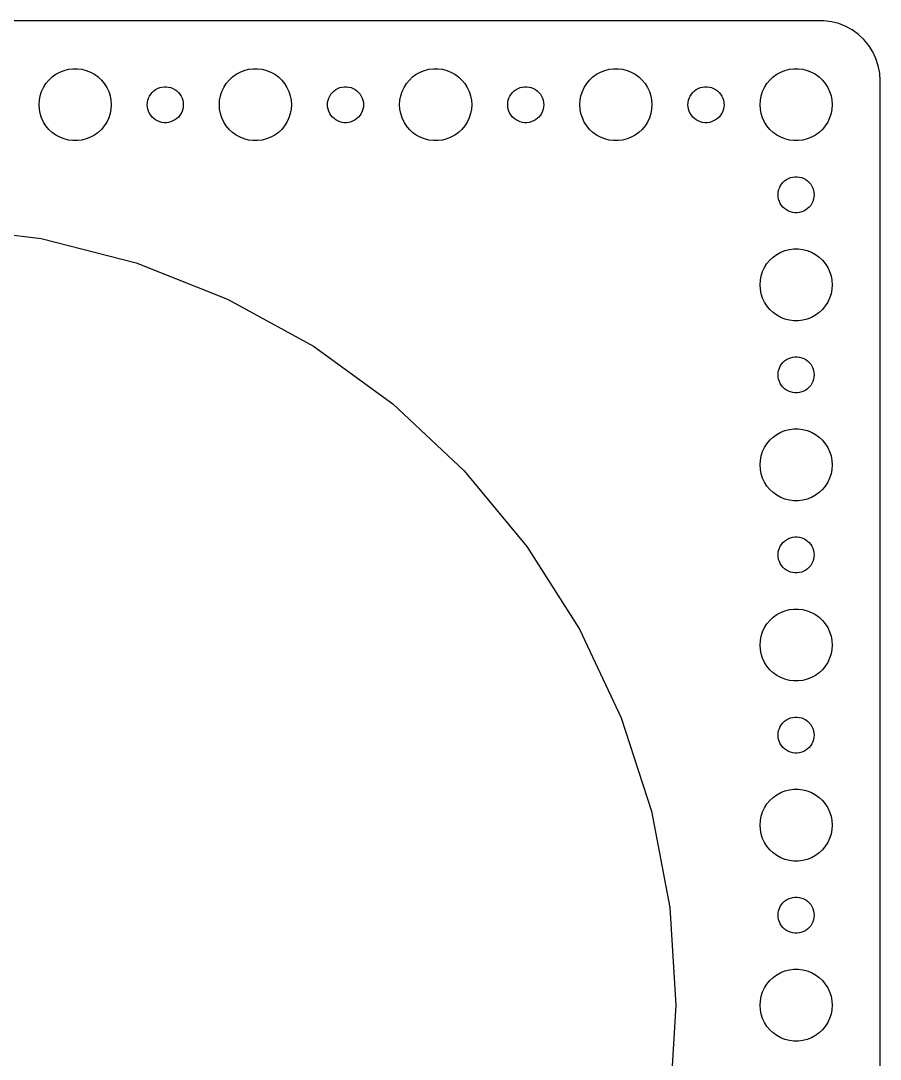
# Model space of a CAD drawing. Header units: metres. Extents: x -217 to 217, y -82 to 82.
# Drawn here: x 145.5 to 217, y -4.5 to 82 of the extents above; entities that cross this region are included whole.
import ezdxf

# ---------------------------------------------------------------- set-up
doc = ezdxf.new("R2010")
doc.units = ezdxf.units.M

msp = doc.modelspace()

# ---------------------------------------------------------------- linework, layer by layer
for p, q in [((212.314, 81.9901), (-212.314, 81.9901)), ((212.937, 81.9114), (212.314, 81.9901)), ((213.545, 81.7553), (212.937, 81.9114)), ((214.129, 81.5241), (213.545, 81.7553)), ((214.679, 81.2216), (214.129, 81.5241)), ((215.187, 80.8526), (214.679, 81.2216)), ((215.645, 80.4227), (215.187, 80.8526)), ((216.045, 79.9389), (215.645, 80.4227)), ((216.382, 79.4088), (216.045, 79.9389)), ((216.649, 78.8406), (216.382, 79.4088)), ((216.843, 78.2434), (216.649, 78.8406)), ((148.723, 77.7145), (149.073, 77.8532)), ((149.073, 77.8532), (149.438, 77.9469)), ((149.438, 77.9469), (149.812, 77.9941)), ((149.812, 77.9941), (150.188, 77.9941)), ((150.188, 77.9941), (150.562, 77.9469)), ((150.562, 77.9469), (150.927, 77.8532)), ((150.927, 77.8532), (151.277, 77.7145)), ((163.723, 77.7145), (164.073, 77.8532)), ((164.073, 77.8532), (164.438, 77.9469)), ((164.438, 77.9469), (164.812, 77.9941)), ((164.812, 77.9941), (165.188, 77.9941)), ((165.188, 77.9941), (165.562, 77.9469)), ((165.562, 77.9469), (165.927, 77.8532)), ((165.927, 77.8532), (166.277, 77.7145)), ((178.723, 77.7145), (179.073, 77.8532)), ((179.073, 77.8532), (179.438, 77.9469)), ((179.438, 77.9469), (179.812, 77.9941)), ((179.812, 77.9941), (180.188, 77.9941)), ((180.188, 77.9941), (180.562, 77.9469)), ((180.562, 77.9469), (180.927, 77.8532)), ((180.927, 77.8532), (181.277, 77.7145)), ((193.723, 77.7145), (194.073, 77.8532)), ((194.073, 77.8532), (194.438, 77.9469)), ((194.438, 77.9469), (194.812, 77.9941)), ((194.812, 77.9941), (195.188, 77.9941)), ((195.188, 77.9941), (195.562, 77.9469)), ((195.562, 77.9469), (195.927, 77.8532)), ((195.927, 77.8532), (196.277, 77.7145)), ((208.723, 77.7145), (209.073, 77.8532)), ((209.073, 77.8532), (209.438, 77.9469)), ((209.438, 77.9469), (209.812, 77.9941)), ((209.812, 77.9941), (210.188, 77.9941)), ((210.188, 77.9941), (210.562, 77.9469)), ((210.562, 77.9469), (210.927, 77.8532)), ((210.927, 77.8532), (211.277, 77.7145)), ((216.961, 77.6267), (216.843, 78.2434)), ((147.573, 76.7634), (147.813, 77.0536)), ((147.813, 77.0536), (148.088, 77.3115)), ((148.088, 77.3115), (148.393, 77.533)), ((148.393, 77.533), (148.723, 77.7145)), ((151.277, 77.7145), (151.607, 77.533)), ((151.607, 77.533), (151.912, 77.3115)), ((151.912, 77.3115), (152.187, 77.0536)), ((152.187, 77.0536), (152.427, 76.7634)), ((162.573, 76.7634), (162.813, 77.0536)), ((162.813, 77.0536), (163.088, 77.3115)), ((163.088, 77.3115), (163.393, 77.533)), ((163.393, 77.533), (163.723, 77.7145)), ((166.277, 77.7145), (166.607, 77.533)), ((166.607, 77.533), (166.912, 77.3115)), ((166.912, 77.3115), (167.187, 77.0536)), ((167.187, 77.0536), (167.427, 76.7634)), ((177.573, 76.7634), (177.813, 77.0536)), ((177.813, 77.0536), (178.088, 77.3115)), ((178.088, 77.3115), (178.393, 77.533)), ((178.393, 77.533), (178.723, 77.7145)), ((181.277, 77.7145), (181.607, 77.533)), ((181.607, 77.533), (181.912, 77.3115)), ((181.912, 77.3115), (182.187, 77.0536)), ((182.187, 77.0536), (182.427, 76.7634)), ((192.573, 76.7634), (192.813, 77.0536)), ((192.813, 77.0536), (193.088, 77.3115)), ((193.088, 77.3115), (193.393, 77.533)), ((193.393, 77.533), (193.723, 77.7145)), ((196.277, 77.7145), (196.607, 77.533)), ((196.607, 77.533), (196.912, 77.3115)), ((196.912, 77.3115), (197.187, 77.0536)), ((197.187, 77.0536), (197.427, 76.7634)), ((207.573, 76.7634), (207.813, 77.0536)), ((207.813, 77.0536), (208.088, 77.3115)), ((208.088, 77.3115), (208.393, 77.533)), ((208.393, 77.533), (208.723, 77.7145)), ((211.277, 77.7145), (211.607, 77.533)), ((211.607, 77.533), (211.912, 77.3115)), ((211.912, 77.3115), (212.187, 77.0536)), ((212.187, 77.0536), (212.427, 76.7634)), ((217, 77), (216.961, 77.6267)), ((217, -77), (217, 77)), ((147.211, 76.1044), (147.371, 76.4453)), ((147.371, 76.4453), (147.573, 76.7634)), ((152.427, 76.7634), (152.629, 76.4453)), ((152.629, 76.4453), (152.789, 76.1044)), ((156.407, 76.0268), (156.544, 76.1558)), ((156.544, 76.1558), (156.696, 76.2665)), ((156.696, 76.2665), (156.861, 76.3572)), ((156.861, 76.3572), (157.036, 76.4266)), ((157.036, 76.4266), (157.219, 76.4734)), ((157.219, 76.4734), (157.406, 76.497)), ((157.406, 76.497), (157.594, 76.497)), ((157.594, 76.497), (157.781, 76.4734)), ((157.781, 76.4734), (157.964, 76.4266)), ((157.964, 76.4266), (158.139, 76.3572)), ((158.139, 76.3572), (158.304, 76.2665)), ((158.304, 76.2665), (158.456, 76.1558)), ((158.456, 76.1558), (158.593, 76.0268)), ((162.211, 76.1044), (162.371, 76.4453)), ((162.371, 76.4453), (162.573, 76.7634)), ((167.427, 76.7634), (167.629, 76.4453)), ((167.629, 76.4453), (167.789, 76.1044)), ((171.407, 76.0268), (171.544, 76.1558)), ((171.544, 76.1558), (171.696, 76.2665)), ((171.696, 76.2665), (171.861, 76.3572)), ((171.861, 76.3572), (172.036, 76.4266)), ((172.036, 76.4266), (172.219, 76.4734)), ((172.219, 76.4734), (172.406, 76.497)), ((172.406, 76.497), (172.594, 76.497)), ((172.594, 76.497), (172.781, 76.4734)), ((172.781, 76.4734), (172.964, 76.4266)), ((172.964, 76.4266), (173.139, 76.3572)), ((173.139, 76.3572), (173.304, 76.2665)), ((173.304, 76.2665), (173.456, 76.1558)), ((173.456, 76.1558), (173.593, 76.0268)), ((177.211, 76.1044), (177.371, 76.4453)), ((177.371, 76.4453), (177.573, 76.7634)), ((182.427, 76.7634), (182.629, 76.4453)), ((182.629, 76.4453), (182.789, 76.1044)), ((186.407, 76.0268), (186.544, 76.1558)), ((186.544, 76.1558), (186.696, 76.2665)), ((186.696, 76.2665), (186.861, 76.3572)), ((186.861, 76.3572), (187.036, 76.4266)), ((187.036, 76.4266), (187.219, 76.4734)), ((187.219, 76.4734), (187.406, 76.497)), ((187.406, 76.497), (187.594, 76.497)), ((187.594, 76.497), (187.781, 76.4734)), ((187.781, 76.4734), (187.964, 76.4266)), ((187.964, 76.4266), (188.139, 76.3572)), ((188.139, 76.3572), (188.304, 76.2665)), ((188.304, 76.2665), (188.456, 76.1558)), ((188.456, 76.1558), (188.593, 76.0268)), ((192.211, 76.1044), (192.371, 76.4453)), ((192.371, 76.4453), (192.573, 76.7634)), ((197.427, 76.7634), (197.629, 76.4453)), ((197.629, 76.4453), (197.789, 76.1044)), ((201.407, 76.0268), (201.544, 76.1558)), ((201.544, 76.1558), (201.696, 76.2665)), ((201.696, 76.2665), (201.861, 76.3572)), ((201.861, 76.3572), (202.036, 76.4266)), ((202.036, 76.4266), (202.219, 76.4734)), ((202.219, 76.4734), (202.406, 76.497)), ((202.406, 76.497), (202.594, 76.497)), ((202.594, 76.497), (202.781, 76.4734)), ((202.781, 76.4734), (202.964, 76.4266)), ((202.964, 76.4266), (203.139, 76.3572)), ((203.139, 76.3572), (203.304, 76.2665)), ((203.304, 76.2665), (203.456, 76.1558)), ((203.456, 76.1558), (203.593, 76.0268)), ((207.211, 76.1044), (207.371, 76.4453)), ((207.371, 76.4453), (207.573, 76.7634)), ((212.427, 76.7634), (212.629, 76.4453)), ((212.629, 76.4453), (212.789, 76.1044)), ((147, 75), (147.024, 75.376)), ((147.024, 75.376), (147.094, 75.7461)), ((147.094, 75.7461), (147.211, 76.1044)), ((152.789, 76.1044), (152.906, 75.7461)), ((152.906, 75.7461), (152.976, 75.376)), ((152.976, 75.376), (153, 75)), ((156.012, 75.188), (156.047, 75.373)), ((156.047, 75.373), (156.105, 75.5522)), ((156.105, 75.5522), (156.186, 75.7226)), ((156.186, 75.7226), (156.286, 75.8817)), ((156.286, 75.8817), (156.407, 76.0268)), ((158.593, 76.0268), (158.714, 75.8817)), ((158.714, 75.8817), (158.814, 75.7226)), ((158.814, 75.7226), (158.895, 75.5522)), ((158.895, 75.5522), (158.953, 75.373)), ((158.953, 75.373), (158.988, 75.188)), ((162, 75), (162.024, 75.376)), ((162.024, 75.376), (162.094, 75.7461)), ((162.094, 75.7461), (162.211, 76.1044)), ((167.789, 76.1044), (167.906, 75.7461)), ((167.906, 75.7461), (167.976, 75.376)), ((167.976, 75.376), (168, 75)), ((171.012, 75.188), (171.047, 75.373)), ((171.047, 75.373), (171.105, 75.5522)), ((171.105, 75.5522), (171.186, 75.7226)), ((171.186, 75.7226), (171.286, 75.8817)), ((171.286, 75.8817), (171.407, 76.0268)), ((173.593, 76.0268), (173.714, 75.8817)), ((173.714, 75.8817), (173.814, 75.7226)), ((173.814, 75.7226), (173.895, 75.5522)), ((173.895, 75.5522), (173.953, 75.373)), ((173.953, 75.373), (173.988, 75.188)), ((177, 75), (177.024, 75.376)), ((177.024, 75.376), (177.094, 75.7461)), ((177.094, 75.7461), (177.211, 76.1044)), ((182.789, 76.1044), (182.906, 75.7461)), ((182.906, 75.7461), (182.976, 75.376)), ((182.976, 75.376), (183, 75)), ((186.012, 75.188), (186.047, 75.373)), ((186.047, 75.373), (186.105, 75.5522)), ((186.105, 75.5522), (186.186, 75.7226)), ((186.186, 75.7226), (186.286, 75.8817)), ((186.286, 75.8817), (186.407, 76.0268)), ((188.593, 76.0268), (188.714, 75.8817)), ((188.714, 75.8817), (188.814, 75.7226)), ((188.814, 75.7226), (188.895, 75.5522)), ((188.895, 75.5522), (188.953, 75.373)), ((188.953, 75.373), (188.988, 75.188)), ((192, 75), (192.024, 75.376)), ((192.024, 75.376), (192.094, 75.7461)), ((192.094, 75.7461), (192.211, 76.1044)), ((197.789, 76.1044), (197.906, 75.7461)), ((197.906, 75.7461), (197.976, 75.376)), ((197.976, 75.376), (198, 75)), ((201.012, 75.188), (201.047, 75.373)), ((201.047, 75.373), (201.105, 75.5522)), ((201.105, 75.5522), (201.186, 75.7226)), ((201.186, 75.7226), (201.286, 75.8817)), ((201.286, 75.8817), (201.407, 76.0268)), ((203.593, 76.0268), (203.714, 75.8817)), ((203.714, 75.8817), (203.814, 75.7226)), ((203.814, 75.7226), (203.895, 75.5522)), ((203.895, 75.5522), (203.953, 75.373)), ((203.953, 75.373), (203.988, 75.188)), ((207, 75), (207.024, 75.376)), ((207.024, 75.376), (207.094, 75.7461)), ((207.094, 75.7461), (207.211, 76.1044)), ((212.789, 76.1044), (212.906, 75.7461)), ((212.906, 75.7461), (212.976, 75.376)), ((212.976, 75.376), (213, 75)), ((147.024, 74.624), (147, 75)), ((147.094, 74.2539), (147.024, 74.624)), ((152.976, 74.624), (152.906, 74.2539)), ((153, 75), (152.976, 74.624)), ((156, 75), (156.012, 75.188)), ((156.012, 74.812), (156, 75)), ((156.047, 74.627), (156.012, 74.812)), ((156.105, 74.4478), (156.047, 74.627)), ((156.186, 74.2774), (156.105, 74.4478)), ((158.895, 74.4478), (158.814, 74.2774)), ((158.953, 74.627), (158.895, 74.4478)), ((158.988, 74.812), (158.953, 74.627)), ((158.988, 75.188), (159, 75)), ((159, 75), (158.988, 74.812)), ((162.024, 74.624), (162, 75)), ((162.094, 74.2539), (162.024, 74.624)), ((167.976, 74.624), (167.906, 74.2539)), ((168, 75), (167.976, 74.624)), ((171, 75), (171.012, 75.188)), ((171.012, 74.812), (171, 75)), ((171.047, 74.627), (171.012, 74.812)), ((171.105, 74.4478), (171.047, 74.627)), ((171.186, 74.2774), (171.105, 74.4478)), ((173.895, 74.4478), (173.814, 74.2774)), ((173.953, 74.627), (173.895, 74.4478)), ((173.988, 74.812), (173.953, 74.627)), ((173.988, 75.188), (174, 75)), ((174, 75), (173.988, 74.812)), ((177.024, 74.624), (177, 75)), ((177.094, 74.2539), (177.024, 74.624)), ((182.976, 74.624), (182.906, 74.2539)), ((183, 75), (182.976, 74.624)), ((186, 75), (186.012, 75.188)), ((186.012, 74.812), (186, 75)), ((186.047, 74.627), (186.012, 74.812)), ((186.105, 74.4478), (186.047, 74.627)), ((186.186, 74.2774), (186.105, 74.4478)), ((188.895, 74.4478), (188.814, 74.2774)), ((188.953, 74.627), (188.895, 74.4478)), ((188.988, 74.812), (188.953, 74.627)), ((188.988, 75.188), (189, 75)), ((189, 75), (188.988, 74.812)), ((192.024, 74.624), (192, 75)), ((192.094, 74.2539), (192.024, 74.624)), ((197.976, 74.624), (197.906, 74.2539)), ((198, 75), (197.976, 74.624)), ((201, 75), (201.012, 75.188)), ((201.012, 74.812), (201, 75)), ((201.047, 74.627), (201.012, 74.812)), ((201.105, 74.4478), (201.047, 74.627)), ((201.186, 74.2774), (201.105, 74.4478)), ((203.895, 74.4478), (203.814, 74.2774)), ((203.953, 74.627), (203.895, 74.4478)), ((203.988, 74.812), (203.953, 74.627)), ((203.988, 75.188), (204, 75)), ((204, 75), (203.988, 74.812)), ((207.024, 74.624), (207, 75)), ((207.094, 74.2539), (207.024, 74.624)), ((212.976, 74.624), (212.906, 74.2539)), ((213, 75), (212.976, 74.624)), ((147.211, 73.8956), (147.094, 74.2539)), ((147.371, 73.5547), (147.211, 73.8956)), ((147.573, 73.2366), (147.371, 73.5547)), ((152.629, 73.5547), (152.427, 73.2366)), ((152.789, 73.8956), (152.629, 73.5547)), ((152.906, 74.2539), (152.789, 73.8956)), ((156.286, 74.1183), (156.186, 74.2774)), ((156.407, 73.9732), (156.286, 74.1183)), ((156.544, 73.8442), (156.407, 73.9732)), ((156.696, 73.7335), (156.544, 73.8442)), ((156.861, 73.6428), (156.696, 73.7335)), ((157.036, 73.5734), (156.861, 73.6428)), ((157.219, 73.5266), (157.036, 73.5734)), ((157.406, 73.503), (157.219, 73.5266)), ((157.781, 73.5266), (157.594, 73.503)), ((157.964, 73.5734), (157.781, 73.5266)), ((158.139, 73.6428), (157.964, 73.5734)), ((158.304, 73.7335), (158.139, 73.6428)), ((158.456, 73.8442), (158.304, 73.7335)), ((158.593, 73.9732), (158.456, 73.8442)), ((158.714, 74.1183), (158.593, 73.9732)), ((158.814, 74.2774), (158.714, 74.1183)), ((162.211, 73.8956), (162.094, 74.2539)), ((162.371, 73.5547), (162.211, 73.8956)), ((162.573, 73.2366), (162.371, 73.5547)), ((167.629, 73.5547), (167.427, 73.2366)), ((167.789, 73.8956), (167.629, 73.5547)), ((167.906, 74.2539), (167.789, 73.8956)), ((171.286, 74.1183), (171.186, 74.2774)), ((171.407, 73.9732), (171.286, 74.1183)), ((171.544, 73.8442), (171.407, 73.9732)), ((171.696, 73.7335), (171.544, 73.8442)), ((171.861, 73.6428), (171.696, 73.7335)), ((172.036, 73.5734), (171.861, 73.6428)), ((172.219, 73.5266), (172.036, 73.5734)), ((172.406, 73.503), (172.219, 73.5266)), ((172.781, 73.5266), (172.594, 73.503)), ((172.964, 73.5734), (172.781, 73.5266)), ((173.139, 73.6428), (172.964, 73.5734)), ((173.304, 73.7335), (173.139, 73.6428)), ((173.456, 73.8442), (173.304, 73.7335)), ((173.593, 73.9732), (173.456, 73.8442)), ((173.714, 74.1183), (173.593, 73.9732)), ((173.814, 74.2774), (173.714, 74.1183)), ((177.211, 73.8956), (177.094, 74.2539)), ((177.371, 73.5547), (177.211, 73.8956)), ((177.573, 73.2366), (177.371, 73.5547)), ((182.629, 73.5547), (182.427, 73.2366)), ((182.789, 73.8956), (182.629, 73.5547)), ((182.906, 74.2539), (182.789, 73.8956)), ((186.286, 74.1183), (186.186, 74.2774)), ((186.407, 73.9732), (186.286, 74.1183)), ((186.544, 73.8442), (186.407, 73.9732)), ((186.696, 73.7335), (186.544, 73.8442)), ((186.861, 73.6428), (186.696, 73.7335)), ((187.036, 73.5734), (186.861, 73.6428)), ((187.219, 73.5266), (187.036, 73.5734)), ((187.406, 73.503), (187.219, 73.5266)), ((187.781, 73.5266), (187.594, 73.503)), ((187.964, 73.5734), (187.781, 73.5266)), ((188.139, 73.6428), (187.964, 73.5734)), ((188.304, 73.7335), (188.139, 73.6428)), ((188.456, 73.8442), (188.304, 73.7335)), ((188.593, 73.9732), (188.456, 73.8442)), ((188.714, 74.1183), (188.593, 73.9732)), ((188.814, 74.2774), (188.714, 74.1183)), ((192.211, 73.8956), (192.094, 74.2539)), ((192.371, 73.5547), (192.211, 73.8956)), ((192.573, 73.2366), (192.371, 73.5547)), ((197.629, 73.5547), (197.427, 73.2366)), ((197.789, 73.8956), (197.629, 73.5547)), ((197.906, 74.2539), (197.789, 73.8956)), ((201.286, 74.1183), (201.186, 74.2774)), ((201.407, 73.9732), (201.286, 74.1183)), ((201.544, 73.8442), (201.407, 73.9732)), ((201.696, 73.7335), (201.544, 73.8442)), ((201.861, 73.6428), (201.696, 73.7335)), ((202.036, 73.5734), (201.861, 73.6428)), ((202.219, 73.5266), (202.036, 73.5734)), ((202.406, 73.503), (202.219, 73.5266)), ((202.781, 73.5266), (202.594, 73.503)), ((202.964, 73.5734), (202.781, 73.5266)), ((203.139, 73.6428), (202.964, 73.5734)), ((203.304, 73.7335), (203.139, 73.6428)), ((203.456, 73.8442), (203.304, 73.7335)), ((203.593, 73.9732), (203.456, 73.8442)), ((203.714, 74.1183), (203.593, 73.9732)), ((203.814, 74.2774), (203.714, 74.1183)), ((207.211, 73.8956), (207.094, 74.2539)), ((207.371, 73.5547), (207.211, 73.8956)), ((207.573, 73.2366), (207.371, 73.5547)), ((212.629, 73.5547), (212.427, 73.2366)), ((212.789, 73.8956), (212.629, 73.5547)), ((212.906, 74.2539), (212.789, 73.8956)), ((147.813, 72.9464), (147.573, 73.2366)), ((148.088, 72.6885), (147.813, 72.9464)), ((148.393, 72.467), (148.088, 72.6885)), ((151.912, 72.6885), (151.607, 72.467)), ((152.187, 72.9464), (151.912, 72.6885)), ((152.427, 73.2366), (152.187, 72.9464)), ((157.594, 73.503), (157.406, 73.503)), ((162.813, 72.9464), (162.573, 73.2366)), ((163.088, 72.6885), (162.813, 72.9464)), ((163.393, 72.467), (163.088, 72.6885)), ((166.912, 72.6885), (166.607, 72.467)), ((167.187, 72.9464), (166.912, 72.6885)), ((167.427, 73.2366), (167.187, 72.9464)), ((172.594, 73.503), (172.406, 73.503)), ((177.813, 72.9464), (177.573, 73.2366)), ((178.088, 72.6885), (177.813, 72.9464)), ((178.393, 72.467), (178.088, 72.6885)), ((181.912, 72.6885), (181.607, 72.467)), ((182.187, 72.9464), (181.912, 72.6885)), ((182.427, 73.2366), (182.187, 72.9464)), ((187.594, 73.503), (187.406, 73.503)), ((192.813, 72.9464), (192.573, 73.2366)), ((193.088, 72.6885), (192.813, 72.9464)), ((193.393, 72.467), (193.088, 72.6885)), ((196.912, 72.6885), (196.607, 72.467)), ((197.187, 72.9464), (196.912, 72.6885)), ((197.427, 73.2366), (197.187, 72.9464)), ((202.594, 73.503), (202.406, 73.503)), ((207.813, 72.9464), (207.573, 73.2366)), ((208.088, 72.6885), (207.813, 72.9464)), ((208.393, 72.467), (208.088, 72.6885)), ((211.912, 72.6885), (211.607, 72.467)), ((212.187, 72.9464), (211.912, 72.6885)), ((212.427, 73.2366), (212.187, 72.9464)), ((148.723, 72.2855), (148.393, 72.467)), ((149.073, 72.1468), (148.723, 72.2855)), ((149.438, 72.0531), (149.073, 72.1468)), ((149.812, 72.0059), (149.438, 72.0531)), ((150.188, 72.0059), (149.812, 72.0059)), ((150.562, 72.0531), (150.188, 72.0059)), ((150.927, 72.1468), (150.562, 72.0531)), ((151.277, 72.2855), (150.927, 72.1468)), ((151.607, 72.467), (151.277, 72.2855)), ((163.723, 72.2855), (163.393, 72.467)), ((164.073, 72.1468), (163.723, 72.2855)), ((164.438, 72.0531), (164.073, 72.1468)), ((164.812, 72.0059), (164.438, 72.0531)), ((165.188, 72.0059), (164.812, 72.0059)), ((165.562, 72.0531), (165.188, 72.0059)), ((165.927, 72.1468), (165.562, 72.0531)), ((166.277, 72.2855), (165.927, 72.1468)), ((166.607, 72.467), (166.277, 72.2855)), ((178.723, 72.2855), (178.393, 72.467)), ((179.073, 72.1468), (178.723, 72.2855)), ((179.438, 72.0531), (179.073, 72.1468)), ((179.812, 72.0059), (179.438, 72.0531)), ((180.188, 72.0059), (179.812, 72.0059)), ((180.562, 72.0531), (180.188, 72.0059)), ((180.927, 72.1468), (180.562, 72.0531)), ((181.277, 72.2855), (180.927, 72.1468)), ((181.607, 72.467), (181.277, 72.2855)), ((193.723, 72.2855), (193.393, 72.467)), ((194.073, 72.1468), (193.723, 72.2855)), ((194.438, 72.0531), (194.073, 72.1468)), ((194.812, 72.0059), (194.438, 72.0531)), ((195.188, 72.0059), (194.812, 72.0059)), ((195.562, 72.0531), (195.188, 72.0059)), ((195.927, 72.1468), (195.562, 72.0531)), ((196.277, 72.2855), (195.927, 72.1468)), ((196.607, 72.467), (196.277, 72.2855)), ((208.723, 72.2855), (208.393, 72.467)), ((209.073, 72.1468), (208.723, 72.2855)), ((209.438, 72.0531), (209.073, 72.1468)), ((209.812, 72.0059), (209.438, 72.0531)), ((210.188, 72.0059), (209.812, 72.0059)), ((210.562, 72.0531), (210.188, 72.0059)), ((210.927, 72.1468), (210.562, 72.0531)), ((211.277, 72.2855), (210.927, 72.1468)), ((211.607, 72.467), (211.277, 72.2855)), ((208.686, 68.2226), (208.786, 68.3817)), ((208.786, 68.3817), (208.907, 68.5268)), ((208.907, 68.5268), (209.044, 68.6558)), ((209.044, 68.6558), (209.196, 68.7665)), ((209.196, 68.7665), (209.361, 68.8572)), ((209.361, 68.8572), (209.536, 68.9266)), ((209.536, 68.9266), (209.719, 68.9734)), ((209.719, 68.9734), (209.906, 68.997)), ((209.906, 68.997), (210.094, 68.997)), ((210.094, 68.997), (210.281, 68.9734)), ((210.281, 68.9734), (210.464, 68.9266)), ((210.464, 68.9266), (210.639, 68.8572)), ((210.639, 68.8572), (210.804, 68.7665)), ((210.804, 68.7665), (210.956, 68.6558)), ((210.956, 68.6558), (211.093, 68.5268)), ((211.093, 68.5268), (211.214, 68.3817)), ((211.214, 68.3817), (211.314, 68.2226)), ((208.5, 67.5), (208.512, 67.688)), ((208.512, 67.312), (208.5, 67.5)), ((208.512, 67.688), (208.547, 67.873)), ((208.547, 67.873), (208.605, 68.0522)), ((208.605, 68.0522), (208.686, 68.2226)), ((211.314, 68.2226), (211.395, 68.0522)), ((211.395, 68.0522), (211.453, 67.873)), ((211.453, 67.873), (211.488, 67.688)), ((211.488, 67.688), (211.5, 67.5)), ((211.5, 67.5), (211.488, 67.312)), ((208.547, 67.127), (208.512, 67.312)), ((208.605, 66.9478), (208.547, 67.127)), ((208.686, 66.7774), (208.605, 66.9478)), ((208.786, 66.6183), (208.686, 66.7774)), ((208.907, 66.4732), (208.786, 66.6183)), ((211.214, 66.6183), (211.093, 66.4732)), ((211.314, 66.7774), (211.214, 66.6183)), ((211.395, 66.9478), (211.314, 66.7774)), ((211.453, 67.127), (211.395, 66.9478)), ((211.488, 67.312), (211.453, 67.127)), ((209.044, 66.3442), (208.907, 66.4732)), ((209.196, 66.2335), (209.044, 66.3442)), ((209.361, 66.1428), (209.196, 66.2335)), ((209.536, 66.0734), (209.361, 66.1428)), ((209.719, 66.0266), (209.536, 66.0734)), ((209.906, 66.003), (209.719, 66.0266)), ((210.094, 66.003), (209.906, 66.003)), ((210.281, 66.0266), (210.094, 66.003)), ((210.464, 66.0734), (210.281, 66.0266)), ((210.639, 66.1428), (210.464, 66.0734)), ((210.804, 66.2335), (210.639, 66.1428)), ((210.956, 66.3442), (210.804, 66.2335)), ((211.093, 66.4732), (210.956, 66.3442)), ((139.081, 64.8717), (147.18, 63.8487)), ((147.18, 63.8487), (155.086, 61.8187)), ((207.813, 62.0536), (208.088, 62.3115)), ((208.088, 62.3115), (208.393, 62.533)), ((208.393, 62.533), (208.723, 62.7145)), ((208.723, 62.7145), (209.073, 62.8532)), ((209.073, 62.8532), (209.438, 62.9469)), ((209.438, 62.9469), (209.812, 62.9941)), ((209.812, 62.9941), (210.188, 62.9941)), ((210.188, 62.9941), (210.562, 62.9469)), ((210.562, 62.9469), (210.927, 62.8532)), ((210.927, 62.8532), (211.277, 62.7145)), ((211.277, 62.7145), (211.607, 62.533)), ((211.607, 62.533), (211.912, 62.3115)), ((211.912, 62.3115), (212.187, 62.0536)), ((155.086, 61.8187), (162.676, 58.8138)), ((207.211, 61.1044), (207.371, 61.4453)), ((207.371, 61.4453), (207.573, 61.7634)), ((207.573, 61.7634), (207.813, 62.0536)), ((212.187, 62.0536), (212.427, 61.7634)), ((212.427, 61.7634), (212.629, 61.4453)), ((212.629, 61.4453), (212.789, 61.1044)), ((207.024, 60.376), (207.094, 60.7461)), ((207.094, 60.7461), (207.211, 61.1044)), ((212.789, 61.1044), (212.906, 60.7461)), ((212.906, 60.7461), (212.976, 60.376)), ((207, 60), (207.024, 60.376)), ((207.024, 59.624), (207, 60)), ((212.976, 60.376), (213, 60)), ((213, 60), (212.976, 59.624)), ((162.676, 58.8138), (169.829, 54.8813)), ((207.094, 59.2539), (207.024, 59.624)), ((207.211, 58.8956), (207.094, 59.2539)), ((207.371, 58.5547), (207.211, 58.8956)), ((212.789, 58.8956), (212.629, 58.5547)), ((212.906, 59.2539), (212.789, 58.8956)), ((212.976, 59.624), (212.906, 59.2539)), ((207.573, 58.2366), (207.371, 58.5547)), ((207.813, 57.9464), (207.573, 58.2366)), ((212.427, 58.2366), (212.187, 57.9464)), ((212.629, 58.5547), (212.427, 58.2366)), ((208.088, 57.6885), (207.813, 57.9464)), ((208.393, 57.467), (208.088, 57.6885)), ((208.723, 57.2855), (208.393, 57.467)), ((209.073, 57.1468), (208.723, 57.2855)), ((209.438, 57.0531), (209.073, 57.1468)), ((210.927, 57.1468), (210.562, 57.0531)), ((211.277, 57.2855), (210.927, 57.1468)), ((211.607, 57.467), (211.277, 57.2855)), ((211.912, 57.6885), (211.607, 57.467)), ((212.187, 57.9464), (211.912, 57.6885)), ((209.812, 57.0059), (209.438, 57.0531)), ((210.188, 57.0059), (209.812, 57.0059)), ((210.562, 57.0531), (210.188, 57.0059)), ((169.829, 54.8813), (176.433, 50.0834)), ((208.907, 53.5268), (209.044, 53.6558)), ((209.044, 53.6558), (209.196, 53.7665)), ((209.196, 53.7665), (209.361, 53.8572)), ((209.361, 53.8572), (209.536, 53.9266)), ((209.536, 53.9266), (209.719, 53.9734)), ((209.719, 53.9734), (209.906, 53.997)), ((209.906, 53.997), (210.094, 53.997)), ((210.094, 53.997), (210.281, 53.9734)), ((210.281, 53.9734), (210.464, 53.9266)), ((210.464, 53.9266), (210.639, 53.8572)), ((210.639, 53.8572), (210.804, 53.7665)), ((210.804, 53.7665), (210.956, 53.6558)), ((210.956, 53.6558), (211.093, 53.5268)), ((208.512, 52.688), (208.547, 52.873)), ((208.547, 52.873), (208.605, 53.0522)), ((208.605, 53.0522), (208.686, 53.2226)), ((208.686, 53.2226), (208.786, 53.3817)), ((208.786, 53.3817), (208.907, 53.5268)), ((211.093, 53.5268), (211.214, 53.3817)), ((211.214, 53.3817), (211.314, 53.2226)), ((211.314, 53.2226), (211.395, 53.0522)), ((211.395, 53.0522), (211.453, 52.873)), ((211.453, 52.873), (211.488, 52.688)), ((208.5, 52.5), (208.512, 52.688)), ((208.512, 52.312), (208.5, 52.5)), ((208.547, 52.127), (208.512, 52.312)), ((208.605, 51.9478), (208.547, 52.127)), ((208.686, 51.7774), (208.605, 51.9478)), ((211.395, 51.9478), (211.314, 51.7774)), ((211.453, 52.127), (211.395, 51.9478)), ((211.488, 52.312), (211.453, 52.127)), ((211.488, 52.688), (211.5, 52.5)), ((211.5, 52.5), (211.488, 52.312)), ((208.786, 51.6183), (208.686, 51.7774)), ((208.907, 51.4732), (208.786, 51.6183)), ((209.044, 51.3442), (208.907, 51.4732)), ((209.196, 51.2335), (209.044, 51.3442)), ((209.361, 51.1428), (209.196, 51.2335)), ((209.536, 51.0734), (209.361, 51.1428)), ((209.719, 51.0266), (209.536, 51.0734)), ((210.464, 51.0734), (210.281, 51.0266)), ((210.639, 51.1428), (210.464, 51.0734)), ((210.804, 51.2335), (210.639, 51.1428)), ((210.956, 51.3442), (210.804, 51.2335)), ((211.093, 51.4732), (210.956, 51.3442)), ((211.214, 51.6183), (211.093, 51.4732)), ((211.314, 51.7774), (211.214, 51.6183)), ((209.906, 51.003), (209.719, 51.0266)), ((210.094, 51.003), (209.906, 51.003)), ((210.281, 51.0266), (210.094, 51.003)), ((176.433, 50.0834), (182.383, 44.4956)), ((208.393, 47.533), (208.723, 47.7145)), ((208.723, 47.7145), (209.073, 47.8532)), ((209.073, 47.8532), (209.438, 47.9469)), ((209.438, 47.9469), (209.812, 47.9941)), ((209.812, 47.9941), (210.188, 47.9941)), ((210.188, 47.9941), (210.562, 47.9469)), ((210.562, 47.9469), (210.927, 47.8532)), ((210.927, 47.8532), (211.277, 47.7145)), ((211.277, 47.7145), (211.607, 47.533)), ((207.371, 46.4453), (207.573, 46.7634)), ((207.573, 46.7634), (207.813, 47.0536)), ((207.813, 47.0536), (208.088, 47.3115)), ((208.088, 47.3115), (208.393, 47.533)), ((211.607, 47.533), (211.912, 47.3115)), ((211.912, 47.3115), (212.187, 47.0536)), ((212.187, 47.0536), (212.427, 46.7634)), ((212.427, 46.7634), (212.629, 46.4453)), ((207.094, 45.7461), (207.211, 46.1044)), ((207.211, 46.1044), (207.371, 46.4453)), ((212.629, 46.4453), (212.789, 46.1044)), ((212.789, 46.1044), (212.906, 45.7461)), ((207, 45), (207.024, 45.376)), ((207.024, 44.624), (207, 45)), ((207.024, 45.376), (207.094, 45.7461)), ((212.906, 45.7461), (212.976, 45.376)), ((212.976, 45.376), (213, 45)), ((213, 45), (212.976, 44.624)), ((182.383, 44.4956), (187.586, 38.206)), ((207.094, 44.2539), (207.024, 44.624)), ((207.211, 43.8956), (207.094, 44.2539)), ((212.906, 44.2539), (212.789, 43.8956)), ((212.976, 44.624), (212.906, 44.2539)), ((207.371, 43.5547), (207.211, 43.8956)), ((207.573, 43.2366), (207.371, 43.5547)), ((212.629, 43.5547), (212.427, 43.2366)), ((212.789, 43.8956), (212.629, 43.5547)), ((207.813, 42.9464), (207.573, 43.2366)), ((208.088, 42.6885), (207.813, 42.9464)), ((208.393, 42.467), (208.088, 42.6885)), ((208.723, 42.2855), (208.393, 42.467)), ((211.607, 42.467), (211.277, 42.2855)), ((211.912, 42.6885), (211.607, 42.467)), ((212.187, 42.9464), (211.912, 42.6885)), ((212.427, 43.2366), (212.187, 42.9464)), ((209.073, 42.1468), (208.723, 42.2855)), ((209.438, 42.0531), (209.073, 42.1468)), ((209.812, 42.0059), (209.438, 42.0531)), ((210.188, 42.0059), (209.812, 42.0059)), ((210.562, 42.0531), (210.188, 42.0059)), ((210.927, 42.1468), (210.562, 42.0531)), ((211.277, 42.2855), (210.927, 42.1468)), ((209.361, 38.8572), (209.536, 38.9266)), ((209.536, 38.9266), (209.719, 38.9734)), ((209.719, 38.9734), (209.906, 38.997)), ((209.906, 38.997), (210.094, 38.997)), ((210.094, 38.997), (210.281, 38.9734)), ((210.281, 38.9734), (210.464, 38.9266)), ((210.464, 38.9266), (210.639, 38.8572)), ((187.586, 38.206), (191.96, 31.314)), ((208.605, 38.0522), (208.686, 38.2226)), ((208.686, 38.2226), (208.786, 38.3817)), ((208.786, 38.3817), (208.907, 38.5268)), ((208.907, 38.5268), (209.044, 38.6558)), ((209.044, 38.6558), (209.196, 38.7665)), ((209.196, 38.7665), (209.361, 38.8572)), ((210.639, 38.8572), (210.804, 38.7665)), ((210.804, 38.7665), (210.956, 38.6558)), ((210.956, 38.6558), (211.093, 38.5268)), ((211.093, 38.5268), (211.214, 38.3817)), ((211.214, 38.3817), (211.314, 38.2226)), ((211.314, 38.2226), (211.395, 38.0522)), ((208.5, 37.5), (208.512, 37.688)), ((208.512, 37.312), (208.5, 37.5)), ((208.512, 37.688), (208.547, 37.873)), ((208.547, 37.127), (208.512, 37.312)), ((208.547, 37.873), (208.605, 38.0522)), ((211.395, 38.0522), (211.453, 37.873)), ((211.453, 37.873), (211.488, 37.688)), ((211.488, 37.312), (211.453, 37.127)), ((211.488, 37.688), (211.5, 37.5)), ((211.5, 37.5), (211.488, 37.312)), ((208.605, 36.9478), (208.547, 37.127)), ((208.686, 36.7774), (208.605, 36.9478)), ((208.786, 36.6183), (208.686, 36.7774)), ((208.907, 36.4732), (208.786, 36.6183)), ((209.044, 36.3442), (208.907, 36.4732)), ((209.196, 36.2335), (209.044, 36.3442)), ((210.956, 36.3442), (210.804, 36.2335)), ((211.093, 36.4732), (210.956, 36.3442)), ((211.214, 36.6183), (211.093, 36.4732)), ((211.314, 36.7774), (211.214, 36.6183)), ((211.395, 36.9478), (211.314, 36.7774)), ((211.453, 37.127), (211.395, 36.9478)), ((209.361, 36.1428), (209.196, 36.2335)), ((209.536, 36.0734), (209.361, 36.1428)), ((209.719, 36.0266), (209.536, 36.0734)), ((209.906, 36.003), (209.719, 36.0266)), ((210.094, 36.003), (209.906, 36.003)), ((210.281, 36.0266), (210.094, 36.003)), ((210.464, 36.0734), (210.281, 36.0266)), ((210.639, 36.1428), (210.464, 36.0734)), ((210.804, 36.2335), (210.639, 36.1428)), ((209.073, 32.8532), (209.438, 32.9469)), ((209.438, 32.9469), (209.812, 32.9941)), ((209.812, 32.9941), (210.188, 32.9941)), ((210.188, 32.9941), (210.562, 32.9469)), ((210.562, 32.9469), (210.927, 32.8532)), ((207.573, 31.7634), (207.813, 32.0536)), ((207.813, 32.0536), (208.088, 32.3115)), ((208.088, 32.3115), (208.393, 32.533)), ((208.393, 32.533), (208.723, 32.7145)), ((208.723, 32.7145), (209.073, 32.8532)), ((210.927, 32.8532), (211.277, 32.7145)), ((211.277, 32.7145), (211.607, 32.533)), ((211.607, 32.533), (211.912, 32.3115)), ((211.912, 32.3115), (212.187, 32.0536)), ((212.187, 32.0536), (212.427, 31.7634)), ((191.96, 31.314), (195.435, 23.9281)), ((207.211, 31.1044), (207.371, 31.4453)), ((207.371, 31.4453), (207.573, 31.7634)), ((212.427, 31.7634), (212.629, 31.4453)), ((212.629, 31.4453), (212.789, 31.1044)), ((207, 30), (207.024, 30.376)), ((207.024, 30.376), (207.094, 30.7461)), ((207.094, 30.7461), (207.211, 31.1044)), ((212.789, 31.1044), (212.906, 30.7461)), ((212.906, 30.7461), (212.976, 30.376)), ((212.976, 30.376), (213, 30)), ((207.024, 29.624), (207, 30)), ((207.094, 29.2539), (207.024, 29.624)), ((212.976, 29.624), (212.906, 29.2539)), ((213, 30), (212.976, 29.624)), ((207.211, 28.8956), (207.094, 29.2539)), ((207.371, 28.5547), (207.211, 28.8956)), ((207.573, 28.2366), (207.371, 28.5547)), ((212.629, 28.5547), (212.427, 28.2366)), ((212.789, 28.8956), (212.629, 28.5547)), ((212.906, 29.2539), (212.789, 28.8956)), ((207.813, 27.9464), (207.573, 28.2366)), ((208.088, 27.6884), (207.813, 27.9464)), ((208.393, 27.467), (208.088, 27.6884)), ((211.912, 27.6884), (211.607, 27.467)), ((212.187, 27.9464), (211.912, 27.6884)), ((212.427, 28.2366), (212.187, 27.9464)), ((208.723, 27.2855), (208.393, 27.467)), ((209.073, 27.1468), (208.723, 27.2855)), ((209.438, 27.0531), (209.073, 27.1468)), ((209.812, 27.0059), (209.438, 27.0531)), ((210.188, 27.0059), (209.812, 27.0059)), ((210.562, 27.0531), (210.188, 27.0059)), ((210.927, 27.1468), (210.562, 27.0531)), ((211.277, 27.2855), (210.927, 27.1468)), ((211.607, 27.467), (211.277, 27.2855)), ((195.435, 23.9281), (197.958, 16.1648)), ((208.686, 23.2226), (208.786, 23.3817)), ((208.786, 23.3817), (208.907, 23.5268)), ((208.907, 23.5268), (209.044, 23.6558)), ((209.044, 23.6558), (209.196, 23.7665)), ((209.196, 23.7665), (209.361, 23.8572)), ((209.361, 23.8572), (209.536, 23.9266)), ((209.536, 23.9266), (209.719, 23.9734)), ((209.719, 23.9734), (209.906, 23.997)), ((209.906, 23.997), (210.094, 23.997)), ((210.094, 23.997), (210.281, 23.9734)), ((210.281, 23.9734), (210.464, 23.9266)), ((210.464, 23.9266), (210.639, 23.8572)), ((210.639, 23.8572), (210.804, 23.7665)), ((210.804, 23.7665), (210.956, 23.6558)), ((210.956, 23.6558), (211.093, 23.5268)), ((211.093, 23.5268), (211.214, 23.3817)), ((211.214, 23.3817), (211.314, 23.2226)), ((208.5, 22.5), (208.512, 22.688)), ((208.512, 22.312), (208.5, 22.5)), ((208.512, 22.688), (208.547, 22.873)), ((208.547, 22.873), (208.605, 23.0522)), ((208.605, 23.0522), (208.686, 23.2226)), ((211.314, 23.2226), (211.395, 23.0522)), ((211.395, 23.0522), (211.453, 22.873)), ((211.453, 22.873), (211.488, 22.688)), ((211.488, 22.688), (211.5, 22.5)), ((211.5, 22.5), (211.488, 22.312)), ((208.547, 22.127), (208.512, 22.312)), ((208.605, 21.9478), (208.547, 22.127)), ((208.686, 21.7774), (208.605, 21.9478)), ((208.786, 21.6183), (208.686, 21.7774)), ((211.314, 21.7774), (211.214, 21.6183)), ((211.395, 21.9478), (211.314, 21.7774)), ((211.453, 22.127), (211.395, 21.9478)), ((211.488, 22.312), (211.453, 22.127)), ((208.907, 21.4732), (208.786, 21.6183)), ((209.044, 21.3442), (208.907, 21.4732)), ((209.196, 21.2335), (209.044, 21.3442)), ((209.361, 21.1427), (209.196, 21.2335)), ((209.536, 21.0734), (209.361, 21.1427)), ((209.719, 21.0266), (209.536, 21.0734)), ((209.906, 21.003), (209.719, 21.0266)), ((210.094, 21.003), (209.906, 21.003)), ((210.281, 21.0266), (210.094, 21.003)), ((210.464, 21.0734), (210.281, 21.0266)), ((210.639, 21.1427), (210.464, 21.0734)), ((210.804, 21.2335), (210.639, 21.1427)), ((210.956, 21.3442), (210.804, 21.2335)), ((211.093, 21.4732), (210.956, 21.3442)), ((211.214, 21.6183), (211.093, 21.4732)), ((207.813, 17.0536), (208.088, 17.3115)), ((208.088, 17.3115), (208.393, 17.533)), ((208.393, 17.533), (208.723, 17.7145)), ((208.723, 17.7145), (209.073, 17.8532)), ((209.073, 17.8532), (209.438, 17.9469)), ((209.438, 17.9469), (209.812, 17.9941)), ((209.812, 17.9941), (210.188, 17.9941)), ((210.188, 17.9941), (210.562, 17.9469)), ((210.562, 17.9469), (210.927, 17.8532)), ((210.927, 17.8532), (211.277, 17.7145)), ((211.277, 17.7145), (211.607, 17.533)), ((211.607, 17.533), (211.912, 17.3115)), ((211.912, 17.3115), (212.187, 17.0536)), ((207.211, 16.1044), (207.371, 16.4453)), ((207.371, 16.4453), (207.573, 16.7634)), ((207.573, 16.7634), (207.813, 17.0536)), ((212.187, 17.0536), (212.427, 16.7634)), ((212.427, 16.7634), (212.629, 16.4453)), ((212.629, 16.4453), (212.789, 16.1044)), ((197.958, 16.1648), (199.487, 8.14665)), ((207.024, 15.376), (207.094, 15.7461)), ((207.094, 15.7461), (207.211, 16.1044)), ((212.789, 16.1044), (212.906, 15.7461)), ((212.906, 15.7461), (212.976, 15.376)), ((207, 15), (207.024, 15.376)), ((207.024, 14.624), (207, 15)), ((212.976, 15.376), (213, 15)), ((213, 15), (212.976, 14.624)), ((207.094, 14.2539), (207.024, 14.624)), ((207.211, 13.8956), (207.094, 14.2539)), ((207.371, 13.5547), (207.211, 13.8956)), ((212.789, 13.8956), (212.629, 13.5547)), ((212.906, 14.2539), (212.789, 13.8956)), ((212.976, 14.624), (212.906, 14.2539)), ((207.573, 13.2366), (207.371, 13.5547)), ((207.813, 12.9464), (207.573, 13.2366)), ((212.427, 13.2366), (212.187, 12.9464)), ((212.629, 13.5547), (212.427, 13.2366)), ((208.088, 12.6884), (207.813, 12.9464)), ((208.393, 12.467), (208.088, 12.6884)), ((208.723, 12.2855), (208.393, 12.467)), ((209.073, 12.1468), (208.723, 12.2855)), ((209.438, 12.0531), (209.073, 12.1468)), ((210.927, 12.1468), (210.562, 12.0531)), ((211.277, 12.2855), (210.927, 12.1468)), ((211.607, 12.467), (211.277, 12.2855)), ((211.912, 12.6884), (211.607, 12.467)), ((212.187, 12.9464), (211.912, 12.6884)), ((209.812, 12.0059), (209.438, 12.0531)), ((210.188, 12.0059), (209.812, 12.0059)), ((210.562, 12.0531), (210.188, 12.0059)), ((208.907, 8.52681), (209.044, 8.65576)), ((209.044, 8.65576), (209.196, 8.76648)), ((209.196, 8.76648), (209.361, 8.85724)), ((209.361, 8.85724), (209.536, 8.92657)), ((209.536, 8.92657), (209.719, 8.97342)), ((209.719, 8.97342), (209.906, 8.99704)), ((209.906, 8.99704), (210.094, 8.99704)), ((210.094, 8.99704), (210.281, 8.97342)), ((210.281, 8.97342), (210.464, 8.92657)), ((210.464, 8.92657), (210.639, 8.85724)), ((210.639, 8.85724), (210.804, 8.76648)), ((210.804, 8.76648), (210.956, 8.65576)), ((210.956, 8.65576), (211.093, 8.52681)), ((199.487, 8.14665), (200, 0)), ((208.512, 7.68799), (208.547, 7.87303)), ((208.547, 7.87303), (208.605, 8.05219)), ((208.605, 8.05219), (208.686, 8.22263)), ((208.686, 8.22263), (208.786, 8.38167)), ((208.786, 8.38167), (208.907, 8.52681)), ((211.093, 8.52681), (211.214, 8.38167)), ((211.214, 8.38167), (211.314, 8.22263)), ((211.314, 8.22263), (211.395, 8.05219)), ((211.395, 8.05219), (211.453, 7.87303)), ((211.453, 7.87303), (211.488, 7.68799)), ((208.5, 7.5), (208.512, 7.68799)), ((208.512, 7.312), (208.5, 7.5)), ((208.547, 7.12695), (208.512, 7.312)), ((208.605, 6.9478), (208.547, 7.12695)), ((208.686, 6.77736), (208.605, 6.9478)), ((211.395, 6.9478), (211.314, 6.77736)), ((211.453, 7.12695), (211.395, 6.9478)), ((211.488, 7.312), (211.453, 7.12695)), ((211.488, 7.68799), (211.5, 7.5)), ((211.5, 7.5), (211.488, 7.312)), ((208.786, 6.61832), (208.686, 6.77736)), ((208.907, 6.47318), (208.786, 6.61832)), ((209.044, 6.34422), (208.907, 6.47318)), ((209.196, 6.23351), (209.044, 6.34422)), ((209.361, 6.14275), (209.196, 6.23351)), ((209.536, 6.07341), (209.361, 6.14275)), ((209.719, 6.02657), (209.536, 6.07341)), ((210.464, 6.07341), (210.281, 6.02657)), ((210.639, 6.14275), (210.464, 6.07341)), ((210.804, 6.23351), (210.639, 6.14275)), ((210.956, 6.34422), (210.804, 6.23351)), ((211.093, 6.47318), (210.956, 6.34422)), ((211.214, 6.61832), (211.093, 6.47318)), ((211.314, 6.77736), (211.214, 6.61832)), ((209.906, 6.00294), (209.719, 6.02657)), ((210.094, 6.00294), (209.906, 6.00294)), ((210.281, 6.02657), (210.094, 6.00294)), ((208.393, 2.53297), (208.723, 2.71448)), ((208.723, 2.71448), (209.073, 2.85316)), ((209.073, 2.85316), (209.438, 2.94685)), ((209.438, 2.94685), (209.812, 2.99408)), ((209.812, 2.99408), (210.188, 2.99408)), ((210.188, 2.99408), (210.562, 2.94685)), ((210.562, 2.94685), (210.927, 2.85316)), ((210.927, 2.85316), (211.277, 2.71448)), ((211.277, 2.71448), (211.607, 2.53297)), ((207.371, 1.44525), (207.573, 1.76335)), ((207.573, 1.76335), (207.813, 2.05363)), ((207.813, 2.05363), (208.088, 2.31154)), ((208.088, 2.31154), (208.393, 2.53297)), ((211.607, 2.53297), (211.912, 2.31154)), ((211.912, 2.31154), (212.187, 2.05363)), ((212.187, 2.05363), (212.427, 1.76335)), ((212.427, 1.76335), (212.629, 1.44525)), ((207.094, 0.74606), (207.211, 1.10437)), ((207.211, 1.10437), (207.371, 1.44525)), ((212.629, 1.44525), (212.789, 1.10437)), ((212.789, 1.10437), (212.906, 0.74606)), ((200, 0), (199.487, -8.14665)), ((207, 0), (207.024, 0.37599)), ((207.024, -0.37599), (207, 0)), ((207.024, 0.37599), (207.094, 0.74606)), ((212.906, 0.74606), (212.976, 0.37599)), ((212.976, 0.37599), (213, 0)), ((213, 0), (212.976, -0.37599)), ((207.094, -0.74606), (207.024, -0.37599)), ((207.211, -1.10437), (207.094, -0.74606)), ((212.906, -0.74606), (212.789, -1.10437)), ((212.976, -0.37599), (212.906, -0.74606)), ((207.371, -1.44525), (207.211, -1.10437)), ((207.573, -1.76335), (207.371, -1.44525)), ((212.629, -1.44525), (212.427, -1.76335)), ((212.789, -1.10437), (212.629, -1.44525)), ((207.813, -2.05363), (207.573, -1.76335)), ((208.088, -2.31154), (207.813, -2.05363)), ((208.393, -2.53297), (208.088, -2.31154)), ((208.723, -2.71448), (208.393, -2.53297)), ((211.607, -2.53297), (211.277, -2.71448)), ((211.912, -2.31154), (211.607, -2.53297)), ((212.187, -2.05363), (211.912, -2.31154)), ((212.427, -1.76335), (212.187, -2.05363)), ((209.073, -2.85316), (208.723, -2.71448)), ((209.438, -2.94685), (209.073, -2.85316)), ((209.812, -2.99408), (209.438, -2.94685)), ((210.188, -2.99408), (209.812, -2.99408)), ((210.562, -2.94685), (210.188, -2.99408)), ((210.927, -2.85316), (210.562, -2.94685)), ((211.277, -2.71448), (210.927, -2.85316))]:
    msp.add_line(p, q)

doc.saveas('drawing.dxf')
